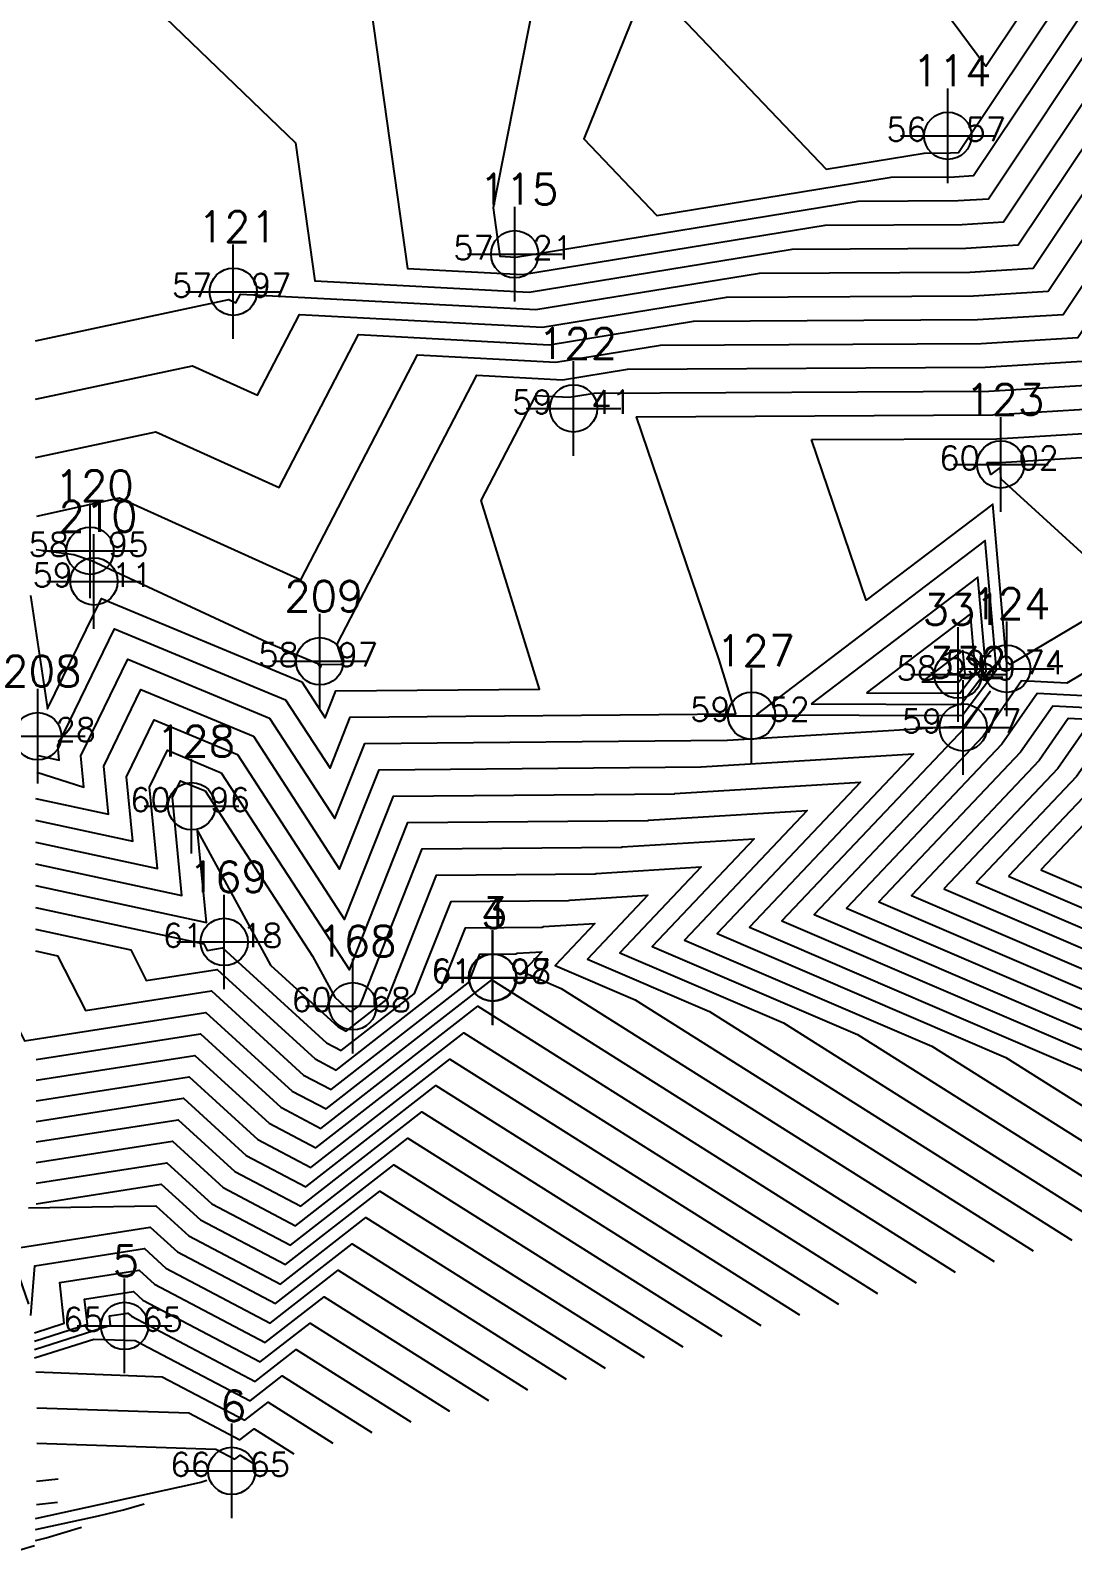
# Model space of a CAD drawing. Header units: millimetres. Extents: x 1412621 to 1412799, y 4931530 to 4931669.
# Drawn here: x 1412704.92 to 1412726.94, y 4931551.32 to 4931583.45 of the extents above; entities that cross this region are included whole.
import ezdxf
from ezdxf.enums import TextEntityAlignment as Align

# ---------------------------------------------------------------- set-up
doc = ezdxf.new("R2010")
doc.units = ezdxf.units.MM
doc.header["$PDMODE"] = 34
doc.header["$PDSIZE"] = 1
for name, color, linetype in [('CIVIL', 50, 'Continuous'), ('CIVIL-DRAW', 80, 'Continuous'), ('CIVIL-NONAME', 130, 'Continuous'), ('CIVIL-TEXT', 240, 'Continuous'), ('CIVIL-Z', 50, 'Continuous'), ('Tcontours0', 7, 'Continuous'), ('Tcontours1', 7, 'Continuous'), ('Tcontours2', 7, 'Continuous'), ('Tcontours3', 7, 'Continuous')]:
    doc.layers.add(name, color=color, linetype=linetype)
doc.styles.add('CIVILCADMAIN', font='TXT.SHX')
doc.styles.get("Standard").update_dxf_attribs({"font": 'arial.ttf'})

# ---------------------------------------------------------------- blocks, each defined once
blk = doc.blocks.new('CIVIL-ZZ')
at = {"layer": 'CIVIL-DRAW'}
blk.add_point((0, 0), dxfattribs=at)
at = {"layer": 'CIVIL-NONAME'}
blk.add_attdef('NAME', text='', height=1.8, dxfattribs=at).set_placement((0, 2.1), align=Align.CENTER)
at = {"layer": 'CIVIL-TEXT', "flags": 8}
blk.add_attdef('TEXT', text='', height=2, dxfattribs=at).set_placement((0.2, -3.3), align=Align.CENTER)
at = {"layer": 'CIVIL-Z'}
blk.add_attdef('Z1', text='', height=1.6, dxfattribs=at).set_placement((-0.75, -0.225), align=Align.RIGHT)
blk.add_attdef('Z2', (0.75, -0.225), '', height=1.6, dxfattribs=at)

msp = doc.modelspace()

# ---------------------------------------------------------------- linework, layer by layer
at = {"layer": 'Tcontours0'}
for points in [[(1412725.123, 4931574.315), (1412725.413, 4931574.316), (1412728.629, 4931574.515), (1412728.816, 4931574.795), (1412729.499, 4931574.057), (1412729.215, 4931573.617), (1412729.22, 4931573.298), (1412727.367, 4931572.193), (1412725.428, 4931573.968), (1412725.406, 4931574.214), (1412725.208, 4931574.064), (1412725.123, 4931574.315)], [(1412705.026, 4931567.215), (1412706.564, 4931566.883), (1412706.465, 4931567.897), (1412707.252, 4931569.517), (1412709.629, 4931568.529), (1412711.451, 4931565.723), (1412712.284, 4931567.821), (1412719.083, 4931567.881), (1412719.089, 4931567.883), (1412723.577, 4931568.157), (1412720.109, 4931564.493), (1412727.094, 4931561.495), (1412731.033, 4931559.01)], [(1412705.001, 4931555.923), (1412705.631, 4931556.123), (1412705.535, 4931556.984), (1412707.211, 4931557.246), (1412707.536, 4931556.95), (1412709.878, 4931555.716), (1412711.121, 4931556.684), (1412714.596, 4931554.492)]]:
    msp.add_lwpolyline(points, dxfattribs=at)
at = {"layer": 'Tcontours1'}
for points in [[(1412705.021, 4931586.228), (1412706.331, 4931585.078), (1412711.887, 4931585.371), (1412715.8, 4931587.971), (1412715.994, 4931587.933), (1412716.723, 4931587.008), (1412717.712, 4931586.452), (1412718.316, 4931585.383), (1412716.608, 4931581.161), (1412718.154, 4931579.541), (1412723.105, 4931580.35), (1412724.441, 4931580.357), (1412724.845, 4931580.382), (1412727.574, 4931584.472), (1412731.067, 4931580.702), (1412737.169, 4931578.353), (1412739.589, 4931582.762), (1412742.404, 4931582.445), (1412742.968, 4931582.341)], [(1412705.027, 4931576.886), (1412709.111, 4931577.76), (1412709.259, 4931577.694), (1412709.354, 4931577.877), (1412715.597, 4931577.549), (1412720.32, 4931578.321), (1412724.765, 4931578.344), (1412726.106, 4931578.426), (1412727.988, 4931581.246), (1412734.885, 4931573.802), (1412733.03, 4931570.932), (1412735.284, 4931572.307), (1412735.918, 4931573.186), (1412735.667, 4931573.706), (1412735.586, 4931573.773), (1412735.715, 4931573.931), (1412739.515, 4931580.853), (1412742.962, 4931580.509)], [(1412705.041, 4931572.481), (1412705.831, 4931572.375), (1412706.204, 4931572.249), (1412710.009, 4931570.477), (1412710.99, 4931570.069), (1412711.043, 4931569.987), (1412711.067, 4931570.048), (1412711.529, 4931570.052), (1412711.397, 4931570.479), (1412714.346, 4931576.163), (1412716.162, 4931576.068), (1412717.535, 4931576.292), (1412725.089, 4931576.33), (1412727.368, 4931576.471), (1412728.402, 4931578.021), (1412732.192, 4931573.929), (1412730.617, 4931571.492), (1412730.643, 4931569.719), (1412729.468, 4931569.019), (1412726.518, 4931569.17), (1412725.836, 4931568.191), (1412722.846, 4931565.032), (1412733.359, 4931560.521), (1412734.321, 4931559.914)], [(1412722.585, 4931569.448), (1412724.557, 4931569.441), (1412724.887, 4931569.878), (1412724.779, 4931571.116), (1412722.585, 4931569.448)], [(1412725.583, 4931565.572), (1412733.741, 4931562.071), (1412731.296, 4931566.357), (1412730.333, 4931566.816), (1412730.717, 4931567.958), (1412727.832, 4931568.106), (1412727.414, 4931567.506), (1412725.583, 4931565.572)], [(1412705.026, 4931565.373), (1412708.638, 4931564.594), (1412708.448, 4931566.529), (1412709.989, 4931563.693), (1412711.418, 4931562.389), (1412711.592, 4931562.297), (1412712.458, 4931562.972), (1412712.461, 4931562.975), (1412713.5, 4931565.594), (1412716.848, 4931565.623), (1412716.868, 4931565.632), (1412719.088, 4931565.767), (1412717.372, 4931563.954), (1412720.83, 4931562.47), (1412727.746, 4931558.107)], [(1412704.474, 4931562.726), (1412704.793, 4931562.093), (1412708.625, 4931562.693), (1412710.448, 4931561.029), (1412711.163, 4931560.652), (1412714.666, 4931563.38), (1412724.458, 4931557.203)], [(1412705.037, 4931560.39), (1412708.154, 4931560.878), (1412709.477, 4931559.669), (1412710.735, 4931559.007), (1412713.485, 4931561.148), (1412721.171, 4931556.299)], [(1412705.037, 4931558.648), (1412707.682, 4931559.062), (1412708.507, 4931558.31), (1412710.306, 4931557.361), (1412712.303, 4931558.916), (1412717.883, 4931555.396)], [(1412705.031, 4931555.094), (1412707.698, 4931554.993), (1412709.45, 4931554.071), (1412709.939, 4931554.452), (1412711.308, 4931553.588)], [(1412705.025, 4931551.761), (1412706.353, 4931552.053), (1412706.882, 4931552.176), (1412707.317, 4931552.308)]]:
    msp.add_lwpolyline(points, dxfattribs=at)
at = {"layer": 'Tcontours2'}
for points in [[(1412704.972, 4931587.204), (1412706.608, 4931585.414), (1412711.562, 4931585.675), (1412715.215, 4931588.103), (1412715.694, 4931588.719), (1412717.119, 4931589.223), (1412717.345, 4931588.937), (1412717.617, 4931588.784), (1412718.527, 4931587.171), (1412719.42, 4931587.898), (1412720.51, 4931588.156), (1412721.368, 4931587.737), (1412725.106, 4931582.697), (1412727.367, 4931586.085), (1412728.329, 4931585.047), (1412738.258, 4931581.224), (1412739.627, 4931583.716), (1412741.218, 4931583.537), (1412742.968, 4931583.214)], [(1412705.048, 4931585.273), (1412705.501, 4931585.243), (1412706.054, 4931584.741), (1412711.62, 4931585.034), (1412712.014, 4931584.655), (1412712.882, 4931578.418), (1412715.315, 4931578.29), (1412721.712, 4931579.336), (1412724.603, 4931579.35), (1412725.475, 4931579.404), (1412727.781, 4931582.859), (1412733.805, 4931576.357), (1412736.079, 4931575.482), (1412739.552, 4931581.808), (1412742.968, 4931581.468)], [(1412705.027, 4931574.422), (1412707.567, 4931574.966), (1412710.172, 4931573.787), (1412711.85, 4931577.02), (1412715.879, 4931576.808), (1412718.927, 4931577.307), (1412724.927, 4931577.337), (1412726.737, 4931577.449), (1412728.195, 4931579.633), (1412733.539, 4931573.866), (1412731.318, 4931570.43), (1412731.34, 4931568.943), (1412731.769, 4931569.274), (1412733.943, 4931568.093), (1412734.918, 4931568.688), (1412737.115, 4931571.733), (1412736.244, 4931573.535), (1412735.967, 4931573.767), (1412736.411, 4931574.313), (1412739.478, 4931579.899), (1412742.957, 4931579.507)], [(1412705.049, 4931568.134), (1412705.527, 4931568.027), (1412705.497, 4931568.337), (1412706.695, 4931570.802), (1412710.31, 4931569.299), (1412711.247, 4931567.855), (1412711.676, 4931568.935), (1412719.824, 4931569.006), (1412719.472, 4931570.145), (1412717.725, 4931575.285), (1412725.251, 4931575.323), (1412727.999, 4931575.493), (1412728.609, 4931576.408), (1412730.846, 4931573.993), (1412729.916, 4931572.555), (1412729.931, 4931571.509), (1412726.818, 4931569.654), (1412725.861, 4931569.703), (1412725.047, 4931568.534), (1412721.478, 4931564.763), (1412730.227, 4931561.008), (1412732.677, 4931559.462)], [(1412720.249, 4931568.983), (1412724.603, 4931568.968), (1412725.332, 4931569.932), (1412725.093, 4931572.665), (1412720.249, 4931568.983)], [(1412724.215, 4931565.302), (1412734.954, 4931560.694), (1412731.735, 4931566.336), (1412730.468, 4931566.94), (1412730.973, 4931568.444), (1412727.175, 4931568.638), (1412726.625, 4931567.849), (1412724.215, 4931565.302)], [(1412705.026, 4931566.294), (1412707.601, 4931565.738), (1412707.433, 4931567.456), (1412707.81, 4931568.233), (1412708.949, 4931567.759), (1412711.656, 4931563.591), (1412712.892, 4931566.708), (1412717.966, 4931566.752), (1412717.978, 4931566.757), (1412721.333, 4931566.962), (1412718.741, 4931564.223), (1412723.962, 4931561.983), (1412729.39, 4931558.559)], [(1412705.026, 4931564.452), (1412707.036, 4931564.019), (1412707.365, 4931563.367), (1412708.86, 4931563.601), (1412710.933, 4931561.709), (1412711.378, 4931561.475), (1412713.597, 4931563.203), (1412713.605, 4931563.212), (1412714.108, 4931564.481), (1412715.731, 4931564.495), (1412715.757, 4931564.506), (1412716.844, 4931564.572), (1412716.004, 4931563.684), (1412717.697, 4931562.957), (1412726.102, 4931557.655)], [(1412705.037, 4931561.261), (1412708.389, 4931561.785), (1412709.962, 4931560.349), (1412710.949, 4931559.829), (1412714.075, 4931562.264), (1412722.815, 4931556.751)], [(1412705.037, 4931559.519), (1412707.918, 4931559.97), (1412708.992, 4931558.989), (1412710.521, 4931558.184), (1412712.894, 4931560.032), (1412719.527, 4931555.848)], [(1412704.883, 4931556.529), (1412704.48, 4931557.69), (1412707.447, 4931558.154), (1412708.021, 4931557.63), (1412710.092, 4931556.539), (1412711.712, 4931557.8), (1412716.239, 4931554.944)], [(1412705.001, 4931555.567), (1412706.611, 4931556.079), (1412706.589, 4931556.278), (1412706.976, 4931556.338), (1412707.051, 4931556.27), (1412709.664, 4931554.893), (1412710.53, 4931555.568), (1412712.952, 4931554.04)], [(1412705.049, 4931553.587), (1412708.831, 4931553.461), (1412709.235, 4931553.248), (1412709.348, 4931553.336), (1412709.664, 4931553.137)], [(1412705.49, 4931552.332), (1412705.045, 4931552.287)], [(1412705.005, 4931551.418), (1412704.669, 4931551.317)]]:
    msp.add_lwpolyline(points, dxfattribs=at)
at = {"layer": 'Tcontours3'}
for points in [[(1412705.001, 4931586.721), (1412706.469, 4931585.246), (1412711.725, 4931585.523), (1412715.599, 4931588.099), (1412715.829, 4931588.394), (1412716.512, 4931588.635), (1412717.034, 4931587.972), (1412717.665, 4931587.618), (1412718.896, 4931585.436), (1412718.342, 4931584.066), (1412721.728, 4931580.519), (1412723.801, 4931580.858), (1412724.36, 4931580.861), (1412724.529, 4931580.871), (1412727.47, 4931585.279), (1412729.698, 4931582.874), (1412737.714, 4931579.789), (1412739.608, 4931583.239), (1412741.811, 4931582.991), (1412742.968, 4931582.777)], [(1412705.026, 4931585.686), (1412706.193, 4931584.909), (1412712.05, 4931585.218), (1412713.881, 4931586.435), (1412715.938, 4931586.03), (1412714.696, 4931579.699), (1412714.838, 4931578.678), (1412715.174, 4931578.661), (1412722.408, 4931579.843), (1412724.522, 4931579.854), (1412725.16, 4931579.893), (1412727.677, 4931583.666), (1412732.436, 4931578.529), (1412736.624, 4931576.917), (1412739.571, 4931582.285), (1412742.968, 4931581.905)], [(1412705.047, 4931584.709), (1412705.395, 4931584.685), (1412705.823, 4931584.656), (1412705.916, 4931584.573), (1412706.843, 4931584.622), (1412710.519, 4931581.077), (1412710.926, 4931578.157), (1412715.456, 4931577.92), (1412721.016, 4931578.829), (1412724.684, 4931578.847), (1412725.791, 4931578.915), (1412727.884, 4931582.053), (1412735.175, 4931574.184), (1412735.534, 4931574.046), (1412739.534, 4931581.331), (1412742.963, 4931580.992)], [(1412705.027, 4931575.654), (1412708.339, 4931576.363), (1412709.716, 4931575.74), (1412710.602, 4931577.448), (1412715.738, 4931577.179), (1412719.623, 4931577.814), (1412724.846, 4931577.84), (1412726.422, 4931577.938), (1412728.091, 4931580.44), (1412734.212, 4931573.834), (1412731.669, 4931569.898), (1412731.677, 4931569.334), (1412731.84, 4931569.459), (1412732.665, 4931569.011), (1412735.101, 4931570.498), (1412736.517, 4931572.46), (1412735.955, 4931573.621), (1412735.777, 4931573.77), (1412736.063, 4931574.122), (1412739.496, 4931580.376), (1412742.957, 4931579.987)], [(1412705.049, 4931573.186), (1412706.796, 4931573.569), (1412710.629, 4931571.834), (1412713.098, 4931576.591), (1412716.02, 4931576.438), (1412718.231, 4931576.799), (1412725.008, 4931576.833), (1412727.052, 4931576.96), (1412728.298, 4931578.827), (1412732.866, 4931573.898), (1412730.968, 4931570.961), (1412730.999, 4931568.825), (1412730.793, 4931568.702), (1412726.847, 4931568.904), (1412726.231, 4931568.02), (1412723.531, 4931565.167), (1412734.926, 4931560.277), (1412735.143, 4931560.14)], [(1412704.92, 4931571.503), (1412705.281, 4931569.109), (1412706.416, 4931571.444), (1412710.65, 4931569.684), (1412711.145, 4931568.921), (1412711.372, 4931569.491), (1412715.676, 4931569.529), (1412714.443, 4931573.516), (1412715.594, 4931575.734), (1412716.303, 4931575.697), (1412716.839, 4931575.785), (1412725.17, 4931575.826), (1412727.683, 4931575.982), (1412728.505, 4931577.214), (1412731.519, 4931573.961), (1412730.267, 4931572.023), (1412730.287, 4931570.614), (1412728.143, 4931569.336), (1412726.19, 4931569.436), (1412725.441, 4931568.363), (1412722.162, 4931564.898), (1412731.793, 4931560.764), (1412733.499, 4931559.688)], [(1412721.424, 4931574.8), (1412725.332, 4931574.82), (1412728.314, 4931575.004), (1412728.712, 4931575.601), (1412730.173, 4931574.025), (1412729.566, 4931573.086), (1412729.576, 4931572.403), (1412725.616, 4931570.044), (1412725.541, 4931570.112), (1412725.25, 4931573.439), (1412722.577, 4931571.408), (1412721.424, 4931574.8)], [(1412721.417, 4931569.215), (1412724.58, 4931569.204), (1412725.11, 4931569.905), (1412724.936, 4931571.89), (1412721.417, 4931569.215)], [(1412705.049, 4931567.771), (1412706.046, 4931567.455), (1412705.981, 4931568.117), (1412706.974, 4931570.16), (1412709.97, 4931568.914), (1412711.349, 4931566.789), (1412711.98, 4931568.378), (1412719.642, 4931568.445), (1412719.645, 4931568.446), (1412724.336, 4931568.732), (1412724.626, 4931568.731), (1412725.193, 4931569.48), (1412724.652, 4931568.705), (1412720.794, 4931564.628), (1412728.661, 4931561.252), (1412731.855, 4931559.236)], [(1412723.753, 4931569.68), (1412724.534, 4931569.678), (1412724.665, 4931569.851), (1412724.622, 4931570.341), (1412723.753, 4931569.68)], [(1412705.026, 4931566.754), (1412707.082, 4931566.311), (1412706.949, 4931567.676), (1412707.531, 4931568.875), (1412709.289, 4931568.144), (1412711.553, 4931564.657), (1412712.588, 4931567.264), (1412718.524, 4931567.316), (1412718.534, 4931567.32), (1412722.455, 4931567.559), (1412719.425, 4931564.358), (1412725.528, 4931561.739), (1412730.212, 4931558.785)], [(1412724.899, 4931565.437), (1412734.347, 4931561.382), (1412731.515, 4931566.346), (1412730.4, 4931566.878), (1412730.845, 4931568.201), (1412727.504, 4931568.372), (1412727.02, 4931567.678), (1412724.899, 4931565.437)], [(1412726.268, 4931565.707), (1412733.134, 4931562.76), (1412731.076, 4931566.367), (1412730.266, 4931566.754), (1412730.589, 4931567.715), (1412728.161, 4931567.84), (1412727.809, 4931567.335), (1412726.268, 4931565.707)], [(1412705.026, 4931565.833), (1412708.119, 4931565.166), (1412707.917, 4931567.236), (1412708.089, 4931567.591), (1412708.609, 4931567.374), (1412710.877, 4931563.881), (1412711.348, 4931563.014), (1412711.661, 4931562.729), (1412711.699, 4931562.709), (1412711.888, 4931562.856), (1412711.889, 4931562.857), (1412713.196, 4931566.151), (1412717.407, 4931566.188), (1412717.423, 4931566.195), (1412720.211, 4931566.364), (1412718.057, 4931564.088), (1412722.396, 4931562.226), (1412728.568, 4931558.333)], [(1412705.026, 4931564.913), (1412708.579, 4931564.146), (1412708.651, 4931564.004), (1412708.978, 4931564.055), (1412711.176, 4931562.049), (1412711.485, 4931561.886), (1412713.027, 4931563.088), (1412713.033, 4931563.094), (1412713.804, 4931565.037), (1412716.289, 4931565.059), (1412716.312, 4931565.069), (1412717.966, 4931565.17), (1412716.688, 4931563.819), (1412719.263, 4931562.714), (1412726.924, 4931557.881)], [(1412705.026, 4931563.992), (1412705.492, 4931563.891), (1412706.079, 4931562.73), (1412708.742, 4931563.147), (1412710.69, 4931561.369), (1412711.271, 4931561.063), (1412714.166, 4931563.319), (1412714.177, 4931563.33), (1412714.412, 4931563.924), (1412715.172, 4931563.931), (1412715.201, 4931563.943), (1412715.722, 4931563.975), (1412715.32, 4931563.549), (1412716.131, 4931563.201), (1412725.28, 4931557.429)], [(1412705.037, 4931561.696), (1412708.507, 4931562.239), (1412710.205, 4931560.689), (1412711.056, 4931560.241), (1412714.371, 4931562.822), (1412723.636, 4931556.977)], [(1412705.037, 4931560.825), (1412708.271, 4931561.331), (1412709.72, 4931560.009), (1412710.842, 4931559.418), (1412713.78, 4931561.706), (1412721.993, 4931556.525)], [(1412705.037, 4931559.954), (1412708.036, 4931560.424), (1412709.234, 4931559.329), (1412710.628, 4931558.595), (1412713.189, 4931560.59), (1412720.349, 4931556.073)], [(1412705.037, 4931559.083), (1412707.8, 4931559.516), (1412708.749, 4931558.65), (1412710.414, 4931557.773), (1412712.598, 4931559.474), (1412718.705, 4931555.622)], [(1412704.873, 4931558.559), (1412707.565, 4931558.608), (1412708.264, 4931557.97), (1412710.199, 4931556.95), (1412712.007, 4931558.358), (1412717.061, 4931555.17)], [(1412704.923, 4931556.284), (1412705.007, 4931557.337), (1412707.329, 4931557.7), (1412707.779, 4931557.29), (1412709.985, 4931556.127), (1412711.416, 4931557.242), (1412715.417, 4931554.718)], [(1412705.001, 4931555.745), (1412706.121, 4931556.101), (1412706.062, 4931556.631), (1412707.093, 4931556.792), (1412707.293, 4931556.61), (1412709.771, 4931555.305), (1412710.826, 4931556.126), (1412713.774, 4931554.266)], [(1412705.001, 4931555.389), (1412706.257, 4931555.789), (1412707.132, 4931555.76), (1412709.557, 4931554.482), (1412710.235, 4931555.01), (1412712.13, 4931553.814)], [(1412705.049, 4931554.334), (1412708.265, 4931554.227), (1412709.342, 4931553.659), (1412709.644, 4931553.894), (1412710.486, 4931553.362)], [(1412705.025, 4931551.996), (1412708.366, 4931552.73), (1412708.517, 4931552.765), (1412708.641, 4931552.803)], [(1412705.506, 4931552.824), (1412705.045, 4931552.778)], [(1412705.025, 4931551.527), (1412705.246, 4931551.587), (1412705.993, 4931551.812)]]:
    msp.add_lwpolyline(points, dxfattribs=at)

# ---------------------------------------------------------------- block references
at = {"layer": 'CIVIL'}
ref = msp.add_blockref('CIVIL-ZZ', (1412724.302, 4931581.223, 56.57), dxfattribs=dict(at, xscale=0.5, yscale=0.5))
ref.add_attrib('Z2', '57', (1412724.677, 4931581.111, 56.57), dxfattribs={"layer": 'CIVIL-Z', "height": 0.5, "style": 'CIVILCADMAIN'})
ref.add_attrib('Z1', '56', (1412723.002, 4931581.111, 56.57), dxfattribs={"layer": 'CIVIL-Z', "height": 0.5, "style": 'CIVILCADMAIN'})
ref.add_attrib('NAME', '114', (1412723.552, 4931582.273, 56.57), dxfattribs={"layer": 'CIVIL-NONAME', "height": 0.65, "style": 'CIVILCADMAIN'})
ref = msp.add_blockref('CIVIL-ZZ', (1412715.151, 4931578.72, 57.21), dxfattribs=dict(at, xscale=0.5, yscale=0.5))
ref.add_attrib('Z2', '21', (1412715.526, 4931578.607, 57.21), dxfattribs={"layer": 'CIVIL-Z', "height": 0.5, "style": 'CIVILCADMAIN'})
ref.add_attrib('Z1', '57', (1412713.851, 4931578.607, 57.21), dxfattribs={"layer": 'CIVIL-Z', "height": 0.5, "style": 'CIVILCADMAIN'})
ref.add_attrib('NAME', '115', (1412714.401, 4931579.77, 57.21), dxfattribs={"layer": 'CIVIL-NONAME', "height": 0.65, "style": 'CIVILCADMAIN'})
ref = msp.add_blockref('CIVIL-ZZ', (1412709.204, 4931577.928, 57.97), dxfattribs=dict(at, xscale=0.5, yscale=0.5))
ref.add_attrib('Z2', '97', (1412709.579, 4931577.815, 57.97), dxfattribs={"layer": 'CIVIL-Z', "height": 0.5, "style": 'CIVILCADMAIN'})
ref.add_attrib('Z1', '57', (1412707.904, 4931577.815, 57.97), dxfattribs={"layer": 'CIVIL-Z', "height": 0.5, "style": 'CIVILCADMAIN'})
ref.add_attrib('NAME', '121', (1412708.454, 4931578.978, 57.97), dxfattribs={"layer": 'CIVIL-NONAME', "height": 0.65, "style": 'CIVILCADMAIN'})
ref = msp.add_blockref('CIVIL-ZZ', (1412716.393, 4931575.46, 59.41), dxfattribs=dict(at, xscale=0.5, yscale=0.5))
ref.add_attrib('Z2', '41', (1412716.768, 4931575.348, 59.41), dxfattribs={"layer": 'CIVIL-Z', "height": 0.5, "style": 'CIVILCADMAIN'})
ref.add_attrib('Z1', '59', (1412715.093, 4931575.348, 59.41), dxfattribs={"layer": 'CIVIL-Z', "height": 0.5, "style": 'CIVILCADMAIN'})
ref.add_attrib('NAME', '122', (1412715.643, 4931576.51, 59.41), dxfattribs={"layer": 'CIVIL-NONAME', "height": 0.65, "style": 'CIVILCADMAIN'})
ref = msp.add_blockref('CIVIL-ZZ', (1412725.419, 4931574.276, 60.02), dxfattribs=dict(at, xscale=0.5, yscale=0.5))
ref.add_attrib('Z2', '02', (1412725.794, 4931574.163, 60.02), dxfattribs={"layer": 'CIVIL-Z', "height": 0.5, "style": 'CIVILCADMAIN'})
ref.add_attrib('Z1', '60', (1412724.119, 4931574.163, 60.02), dxfattribs={"layer": 'CIVIL-Z', "height": 0.5, "style": 'CIVILCADMAIN'})
ref.add_attrib('NAME', '123', (1412724.669, 4931575.326, 60.02), dxfattribs={"layer": 'CIVIL-NONAME', "height": 0.65, "style": 'CIVILCADMAIN'})
ref = msp.add_blockref('CIVIL-ZZ', (1412706.178, 4931572.451, 58.95), dxfattribs=dict(at, xscale=0.5, yscale=0.5))
ref.add_attrib('Z2', '95', (1412706.553, 4931572.338, 58.95), dxfattribs={"layer": 'CIVIL-Z', "height": 0.5, "style": 'CIVILCADMAIN'})
ref.add_attrib('Z1', '58', (1412704.878, 4931572.338, 58.95), dxfattribs={"layer": 'CIVIL-Z', "height": 0.5, "style": 'CIVILCADMAIN'})
ref.add_attrib('NAME', '120', (1412705.428, 4931573.501, 58.95), dxfattribs={"layer": 'CIVIL-NONAME', "height": 0.65, "style": 'CIVILCADMAIN'})
ref = msp.add_blockref('CIVIL-ZZ', (1412706.26, 4931571.804, 59.11), dxfattribs=dict(at, xscale=0.5, yscale=0.5))
ref.add_attrib('Z2', '11', (1412706.635, 4931571.691, 59.11), dxfattribs={"layer": 'CIVIL-Z', "height": 0.5, "style": 'CIVILCADMAIN'})
ref.add_attrib('Z1', '59', (1412704.96, 4931571.691, 59.11), dxfattribs={"layer": 'CIVIL-Z', "height": 0.5, "style": 'CIVILCADMAIN'})
ref.add_attrib('NAME', '210', (1412705.51, 4931572.854, 59.11), dxfattribs={"layer": 'CIVIL-NONAME', "height": 0.65, "style": 'CIVILCADMAIN'})
ref = msp.add_blockref('CIVIL-ZZ', (1412711.031, 4931570.115, 58.97), dxfattribs=dict(at, xscale=0.5, yscale=0.5))
ref.add_attrib('Z2', '97', (1412711.406, 4931570.003, 58.97), dxfattribs={"layer": 'CIVIL-Z', "height": 0.5, "style": 'CIVILCADMAIN'})
ref.add_attrib('Z1', '58', (1412709.731, 4931570.003, 58.97), dxfattribs={"layer": 'CIVIL-Z', "height": 0.5, "style": 'CIVILCADMAIN'})
ref.add_attrib('NAME', '209', (1412710.281, 4931571.165, 58.97), dxfattribs={"layer": 'CIVIL-NONAME', "height": 0.65, "style": 'CIVILCADMAIN'})
ref = msp.add_blockref('CIVIL-ZZ', (1412724.519, 4931569.833, 58.586), dxfattribs=dict(at, xscale=0.5, yscale=0.5))
ref.add_attrib('Z2', '59', (1412724.894, 4931569.72, 58.586), dxfattribs={"layer": 'CIVIL-Z', "height": 0.5, "style": 'CIVILCADMAIN'})
ref.add_attrib('Z1', '58', (1412723.219, 4931569.72, 58.586), dxfattribs={"layer": 'CIVIL-Z', "height": 0.5, "style": 'CIVILCADMAIN'})
ref.add_attrib('NAME', '331', (1412723.769, 4931570.883, 58.586), dxfattribs={"layer": 'CIVIL-NONAME', "height": 0.65, "style": 'CIVILCADMAIN'})
ref = msp.add_blockref('CIVIL-ZZ', (1412725.546, 4931569.958, 59.74), dxfattribs=dict(at, xscale=0.5, yscale=0.5))
ref.add_attrib('Z2', '74', (1412725.921, 4931569.845, 59.74), dxfattribs={"layer": 'CIVIL-Z', "height": 0.5, "style": 'CIVILCADMAIN'})
ref.add_attrib('Z1', '59', (1412724.246, 4931569.845, 59.74), dxfattribs={"layer": 'CIVIL-Z', "height": 0.5, "style": 'CIVILCADMAIN'})
ref.add_attrib('NAME', '124', (1412724.796, 4931571.008, 59.74), dxfattribs={"layer": 'CIVIL-NONAME', "height": 0.65, "style": 'CIVILCADMAIN'})
ref = msp.add_blockref('CIVIL-ZZ', (1412720.156, 4931568.964, 59.52), dxfattribs=dict(at, xscale=0.5, yscale=0.5))
ref.add_attrib('Z2', '52', (1412720.531, 4931568.851, 59.52), dxfattribs={"layer": 'CIVIL-Z', "height": 0.5, "style": 'CIVILCADMAIN'})
ref.add_attrib('Z1', '59', (1412718.856, 4931568.851, 59.52), dxfattribs={"layer": 'CIVIL-Z', "height": 0.5, "style": 'CIVILCADMAIN'})
ref.add_attrib('NAME', '127', (1412719.406, 4931570.014, 59.52), dxfattribs={"layer": 'CIVIL-NONAME', "height": 0.65, "style": 'CIVILCADMAIN'})
ref = msp.add_blockref('CIVIL-ZZ', (1412724.627, 4931568.716, 59.766), dxfattribs=dict(at, xscale=0.5, yscale=0.5))
ref.add_attrib('Z2', '77', (1412725.002, 4931568.604, 59.766), dxfattribs={"layer": 'CIVIL-Z', "height": 0.5, "style": 'CIVILCADMAIN'})
ref.add_attrib('Z1', '59', (1412723.327, 4931568.604, 59.766), dxfattribs={"layer": 'CIVIL-Z', "height": 0.5, "style": 'CIVILCADMAIN'})
ref.add_attrib('NAME', '332', (1412723.877, 4931569.766, 59.766), dxfattribs={"layer": 'CIVIL-NONAME', "height": 0.65, "style": 'CIVILCADMAIN'})
ref = msp.add_blockref('CIVIL-ZZ', (1412705.071, 4931568.531, 59.28), dxfattribs=dict(at, xscale=0.5, yscale=0.5))
ref.add_attrib('Z2', '28', (1412705.446, 4931568.418, 59.28), dxfattribs={"layer": 'CIVIL-Z', "height": 0.5, "style": 'CIVILCADMAIN'})
ref.add_attrib('Z1', '59', (1412703.771, 4931568.418, 59.28), dxfattribs={"layer": 'CIVIL-Z', "height": 0.5, "style": 'CIVILCADMAIN'})
ref.add_attrib('NAME', '208', (1412704.321, 4931569.581, 59.28), dxfattribs={"layer": 'CIVIL-NONAME', "height": 0.65, "style": 'CIVILCADMAIN'})
ref = msp.add_blockref('CIVIL-ZZ', (1412708.323, 4931567.051, 60.96), dxfattribs=dict(at, xscale=0.5, yscale=0.5))
ref.add_attrib('Z2', '96', (1412708.698, 4931566.939, 60.96), dxfattribs={"layer": 'CIVIL-Z', "height": 0.5, "style": 'CIVILCADMAIN'})
ref.add_attrib('Z1', '60', (1412707.023, 4931566.939, 60.96), dxfattribs={"layer": 'CIVIL-Z', "height": 0.5, "style": 'CIVILCADMAIN'})
ref.add_attrib('NAME', '128', (1412707.573, 4931568.101, 60.96), dxfattribs={"layer": 'CIVIL-NONAME', "height": 0.65, "style": 'CIVILCADMAIN'})
ref = msp.add_blockref('CIVIL-ZZ', (1412709.011, 4931564.182, 61.18), dxfattribs=dict(at, xscale=0.5, yscale=0.5))
ref.add_attrib('Z2', '18', (1412709.386, 4931564.07, 61.18), dxfattribs={"layer": 'CIVIL-Z', "height": 0.5, "style": 'CIVILCADMAIN'})
ref.add_attrib('Z1', '61', (1412707.711, 4931564.07, 61.18), dxfattribs={"layer": 'CIVIL-Z', "height": 0.5, "style": 'CIVILCADMAIN'})
ref.add_attrib('NAME', '169', (1412708.261, 4931565.232, 61.18), dxfattribs={"layer": 'CIVIL-NONAME', "height": 0.65, "style": 'CIVILCADMAIN'})
ref = msp.add_blockref('CIVIL-ZZ', (1412714.68, 4931563.434, 61.97), dxfattribs=dict(at, xscale=0.5, yscale=0.5))
ref.add_attrib('Z2', '97', (1412715.055, 4931563.321, 61.97), dxfattribs={"layer": 'CIVIL-Z', "height": 0.5, "style": 'CIVILCADMAIN'})
ref.add_attrib('Z1', '61', (1412713.38, 4931563.321, 61.97), dxfattribs={"layer": 'CIVIL-Z', "height": 0.5, "style": 'CIVILCADMAIN'})
ref.add_attrib('NAME', '4', (1412714.43, 4931564.484, 61.97), dxfattribs={"layer": 'CIVIL-NONAME', "height": 0.65, "style": 'CIVILCADMAIN'})
ref = msp.add_blockref('CIVIL-ZZ', (1412714.69, 4931563.425, 61.98), dxfattribs=dict(at, xscale=0.5, yscale=0.5))
ref.add_attrib('Z2', '98', (1412715.065, 4931563.312, 61.98), dxfattribs={"layer": 'CIVIL-Z', "height": 0.5, "style": 'CIVILCADMAIN'})
ref.add_attrib('Z1', '61', (1412713.39, 4931563.312, 61.98), dxfattribs={"layer": 'CIVIL-Z', "height": 0.5, "style": 'CIVILCADMAIN'})
ref.add_attrib('NAME', '3', (1412714.44, 4931564.475, 61.98), dxfattribs={"layer": 'CIVIL-NONAME', "height": 0.65, "style": 'CIVILCADMAIN'})
ref = msp.add_blockref('CIVIL-ZZ', (1412711.729, 4931562.824, 60.68), dxfattribs=dict(at, xscale=0.5, yscale=0.5))
ref.add_attrib('Z2', '68', (1412712.104, 4931562.712, 60.68), dxfattribs={"layer": 'CIVIL-Z', "height": 0.5, "style": 'CIVILCADMAIN'})
ref.add_attrib('Z1', '60', (1412710.429, 4931562.712, 60.68), dxfattribs={"layer": 'CIVIL-Z', "height": 0.5, "style": 'CIVILCADMAIN'})
ref.add_attrib('NAME', '168', (1412710.979, 4931563.874, 60.68), dxfattribs={"layer": 'CIVIL-NONAME', "height": 0.65, "style": 'CIVILCADMAIN'})
ref = msp.add_blockref('CIVIL-ZZ', (1412706.905, 4931556.066, 65.65), dxfattribs=dict(at, xscale=0.5, yscale=0.5))
ref.add_attrib('Z2', '65', (1412707.28, 4931555.953, 65.65), dxfattribs={"layer": 'CIVIL-Z', "height": 0.5, "style": 'CIVILCADMAIN'})
ref.add_attrib('Z1', '65', (1412705.605, 4931555.953, 65.65), dxfattribs={"layer": 'CIVIL-Z', "height": 0.5, "style": 'CIVILCADMAIN'})
ref.add_attrib('NAME', '5', (1412706.655, 4931557.116, 65.65), dxfattribs={"layer": 'CIVIL-NONAME', "height": 0.65, "style": 'CIVILCADMAIN'})
ref = msp.add_blockref('CIVIL-ZZ', (1412709.171, 4931553.001, 66.65), dxfattribs=dict(at, xscale=0.5, yscale=0.5))
ref.add_attrib('Z2', '65', (1412709.546, 4931552.889, 66.65), dxfattribs={"layer": 'CIVIL-Z', "height": 0.5, "style": 'CIVILCADMAIN'})
ref.add_attrib('Z1', '66', (1412707.871, 4931552.889, 66.65), dxfattribs={"layer": 'CIVIL-Z', "height": 0.5, "style": 'CIVILCADMAIN'})
ref.add_attrib('NAME', '6', (1412708.921, 4931554.051, 66.65), dxfattribs={"layer": 'CIVIL-NONAME', "height": 0.65, "style": 'CIVILCADMAIN'})

doc.saveas('drawing.dxf')
